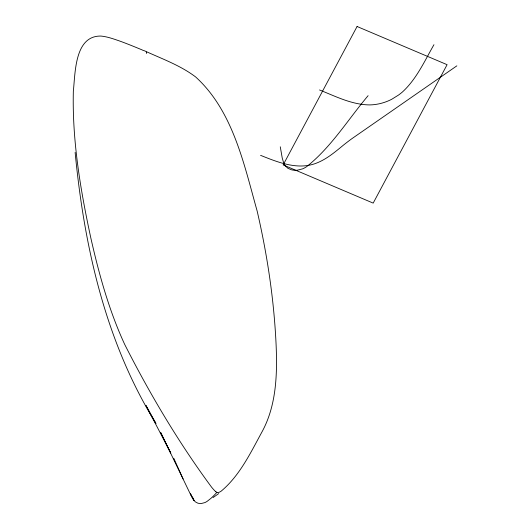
<?xml version="1.0" encoding="UTF-8"?>
<svg xmlns="http://www.w3.org/2000/svg" width="530" height="530" viewBox="0 0 530 530"><rect width="100%" height="100%" fill="white"/><g stroke="black" fill="none" stroke-linecap="round" stroke-linejoin="round"><path stroke-width="0.79" d="M146.485 53.464C147.419 50.668 143.392 50.966 141.782 49.76C139.118 48.661 136.455 47.561 133.779 46.481C129.141 44.606 124.484 42.764 119.773 41.068C113.645 38.955 107.457 36.676 100.958 36.06C74.505 35.543 75.34 73.173 73.345 91.094C72.12 140.675 80.447 189.965 90.895 238.275C99.103 274.52 109.067 310.613 124.702 344.434C149.897 394.095 178.497 442.365 211.589 487.183A82.627 28.395 28.1 0 0 212.517 488.289L212.835 488.653A34.013 11.687 28.1 0 0 214.524 490.502A10.925 3.756 28.1 0 0 215.843 491.741M433.951 44.706C424.583 60.996 416.606 78.924 402.568 91.862A61.771 56.14 -9.1 0 1 398.514 95.062L391.796 99.236A45.958 41.764 -9.1 0 1 382.296 103.012A48.727 44.282 -9.1 0 1 378.135 104.006L376.731 104.264A42.413 38.544 -9.1 0 1 369.39 104.913C351.734 104.668 335.589 96.361 319.537 89.961M368.105 95.685C348.038 119.475 331.343 147.048 306.738 166.592A123.41 29.216 -67 0 1 302.69 168.832L297.396 170.196A260.243 61.606 -67 0 1 291.573 169.832L287.923 168.321L285.08 165.651A112.744 26.692 -67 0 1 283.841 163.406L282.271 158.212L280.271 146.803M146.585 51.761C163.3 59.307 180.889 65.773 195.63 76.943C233.048 110.949 244.058 164.499 257.169 211.119C267.299 254.903 273.997 299.563 276.09 344.48C277.375 374.193 276.514 405.662 261.747 432.334C250.352 453.223 239.659 475.721 221.096 491.217A82.627 28.395 28.1 0 1 220.414 491.635L220.175 491.767A34.013 11.687 28.1 0 1 218.87 492.35A10.925 3.756 28.1 0 1 217.79 492.569L216.856 492.397L214.749 494.656A110.512 26.162 -67 0 1 210.993 498.299L207.25 501.261A74.379 17.609 -67 0 1 204.812 502.612L201.619 503.434A155.82 36.888 -67 0 1 197.637 503.083L195.153 501.744L193.483 499.406A82.773 19.59 -67 0 1 192.92 497.816M213.073 497.557L218.744 493.576M456.853 65.846L351.787 138.747A209.82 190.674 -9.1 0 0 343.493 145.088C335.013 152.044 326.467 159.351 316.072 163.273C297.595 170.349 277.793 162.233 260.575 155.343M216.856 492.397L215.856 491.741M193.033 498.863L190.33 493.569L193.947 500.512L190.588 494.569L160.55 432.301L170.746 453.024L145.909 405.404L155.959 423.496C105.549 342.161 84.184 246.635 75.134 152.408M173.754 458.245L183.115 478.981M357.074 26.5L283.159 164.923L373.186 203.109L447.095 64.686L357.074 26.5"/></g></svg>
